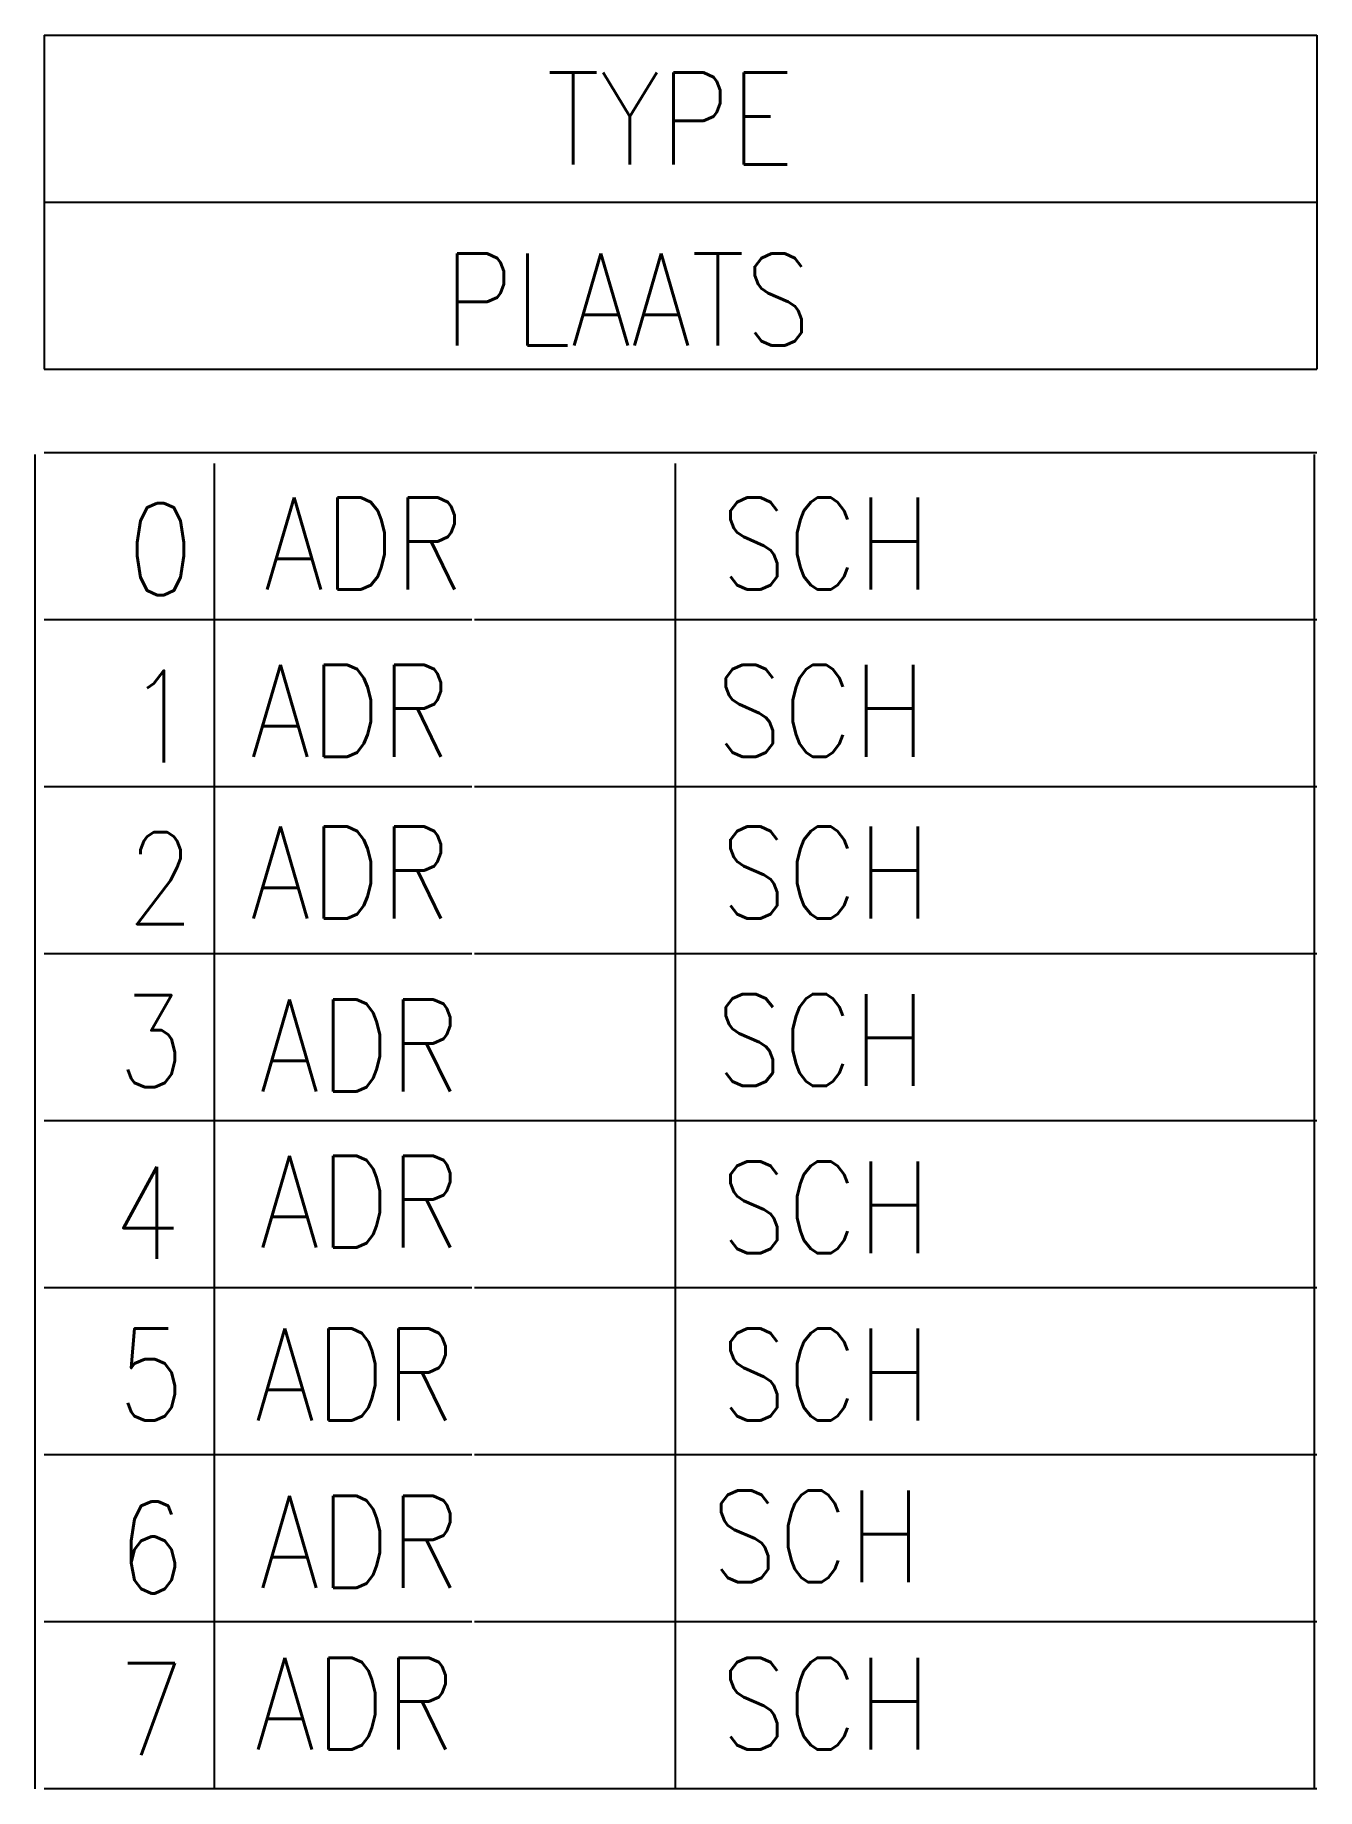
# Model space of a CAD drawing. Extents: x 218 to 254, y 56 to 189.
# Drawn here: x 219.78 to 250.5, y 55.99 to 98 of the extents above.
import ezdxf
from ezdxf.enums import TextEntityAlignment as Align

# ---------------------------------------------------------------- set-up
doc = ezdxf.new("R2010")
doc.units = 0
doc.header["$LTSCALE"] = 6
doc.layers.add('1', color=7, linetype='CONTINUOUS')
doc.styles.get("Standard").update_dxf_attribs({"font": 'simplex', "width": 0.85})

msp = doc.modelspace()

# ---------------------------------------------------------------- linework, layer by layer
at = {"layer": '1', "color": 0}
for p, q in [((220, 98), (250.5, 98)), ((220, 98), (220, 90)), ((220, 98), (220, 90)), ((220, 98), (250.5, 98)), ((250.5, 98), (250.5, 90)), ((250.5, 98), (250.5, 90)), ((220, 94), (250.5, 94)), ((220, 94), (250.5, 94)), ((220, 90), (250.5, 90)), ((220, 90), (250.5, 90)), ((219.781, 55.992), (219.781, 87.955)), ((220, 88), (250.5, 88)), ((220, 88), (250.5, 88)), ((250.445, 55.992), (250.445, 87.955)), ((219.781, 55.992), (219.781, 87.742)), ((224.084, 55.992), (224.084, 87.742)), ((235.13, 55.992), (235.13, 87.742)), ((220, 84), (230.25, 84)), ((230.308, 84), (250.5, 84)), ((220, 80), (230.25, 80)), ((230.308, 80), (250.5, 80)), ((220, 76), (230.25, 76)), ((230.308, 76), (250.5, 76)), ((220, 72), (250.5, 72)), ((220, 68), (230.25, 68)), ((230.308, 68), (250.5, 68)), ((220, 64), (230.25, 64)), ((230.308, 64), (250.5, 64)), ((220, 60), (230.25, 60)), ((230.308, 60), (250.5, 60)), ((220, 56), (250.5, 56))]:
    msp.add_line(p, q, dxfattribs=at)

# ---------------------------------------------------------------- texts
at = {"layer": '1', "color": 0, "width": 0.85}
for s, p in [('0', (221.986, 84.588)), ('1', (221.986, 80.58)), ('2', (221.986, 76.706)), ('3', (221.767, 72.801)), ('4', (221.658, 68.691)), ('5', (221.767, 64.817)), ('6', (221.767, 60.676)), ('7', (221.767, 56.802))]:
    msp.add_text(s, height=2.2, dxfattribs=at).set_placement(p)
for tag, p in [('TYPE', (235, 96)), ('PLAATS', (233.983, 91.665))]:
    msp.add_attdef(tag, text='', height=2.2, dxfattribs=at).set_placement(p, align=Align.MIDDLE)
for tag, p in [('ADR', (225.267, 84.721)), ('SCH', (236.204, 84.721)), ('ADR', (224.939, 80.714)), ('SCH', (236.095, 80.714)), ('ADR', (224.939, 76.84)), ('SCH', (236.204, 76.84)), ('ADR', (225.158, 72.698)), ('SCH', (236.095, 72.832)), ('ADR', (225.158, 68.958)), ('SCH', (236.204, 68.824)), ('ADR', (225.048, 64.817)), ('SCH', (236.204, 64.817)), ('SCH', (235.985, 60.943)), ('ADR', (225.158, 60.809)), ('ADR', (225.048, 56.935)), ('SCH', (236.204, 56.935))]:
    msp.add_attdef(tag, p, '', height=2.2, dxfattribs=at)

doc.saveas('drawing.dxf')
